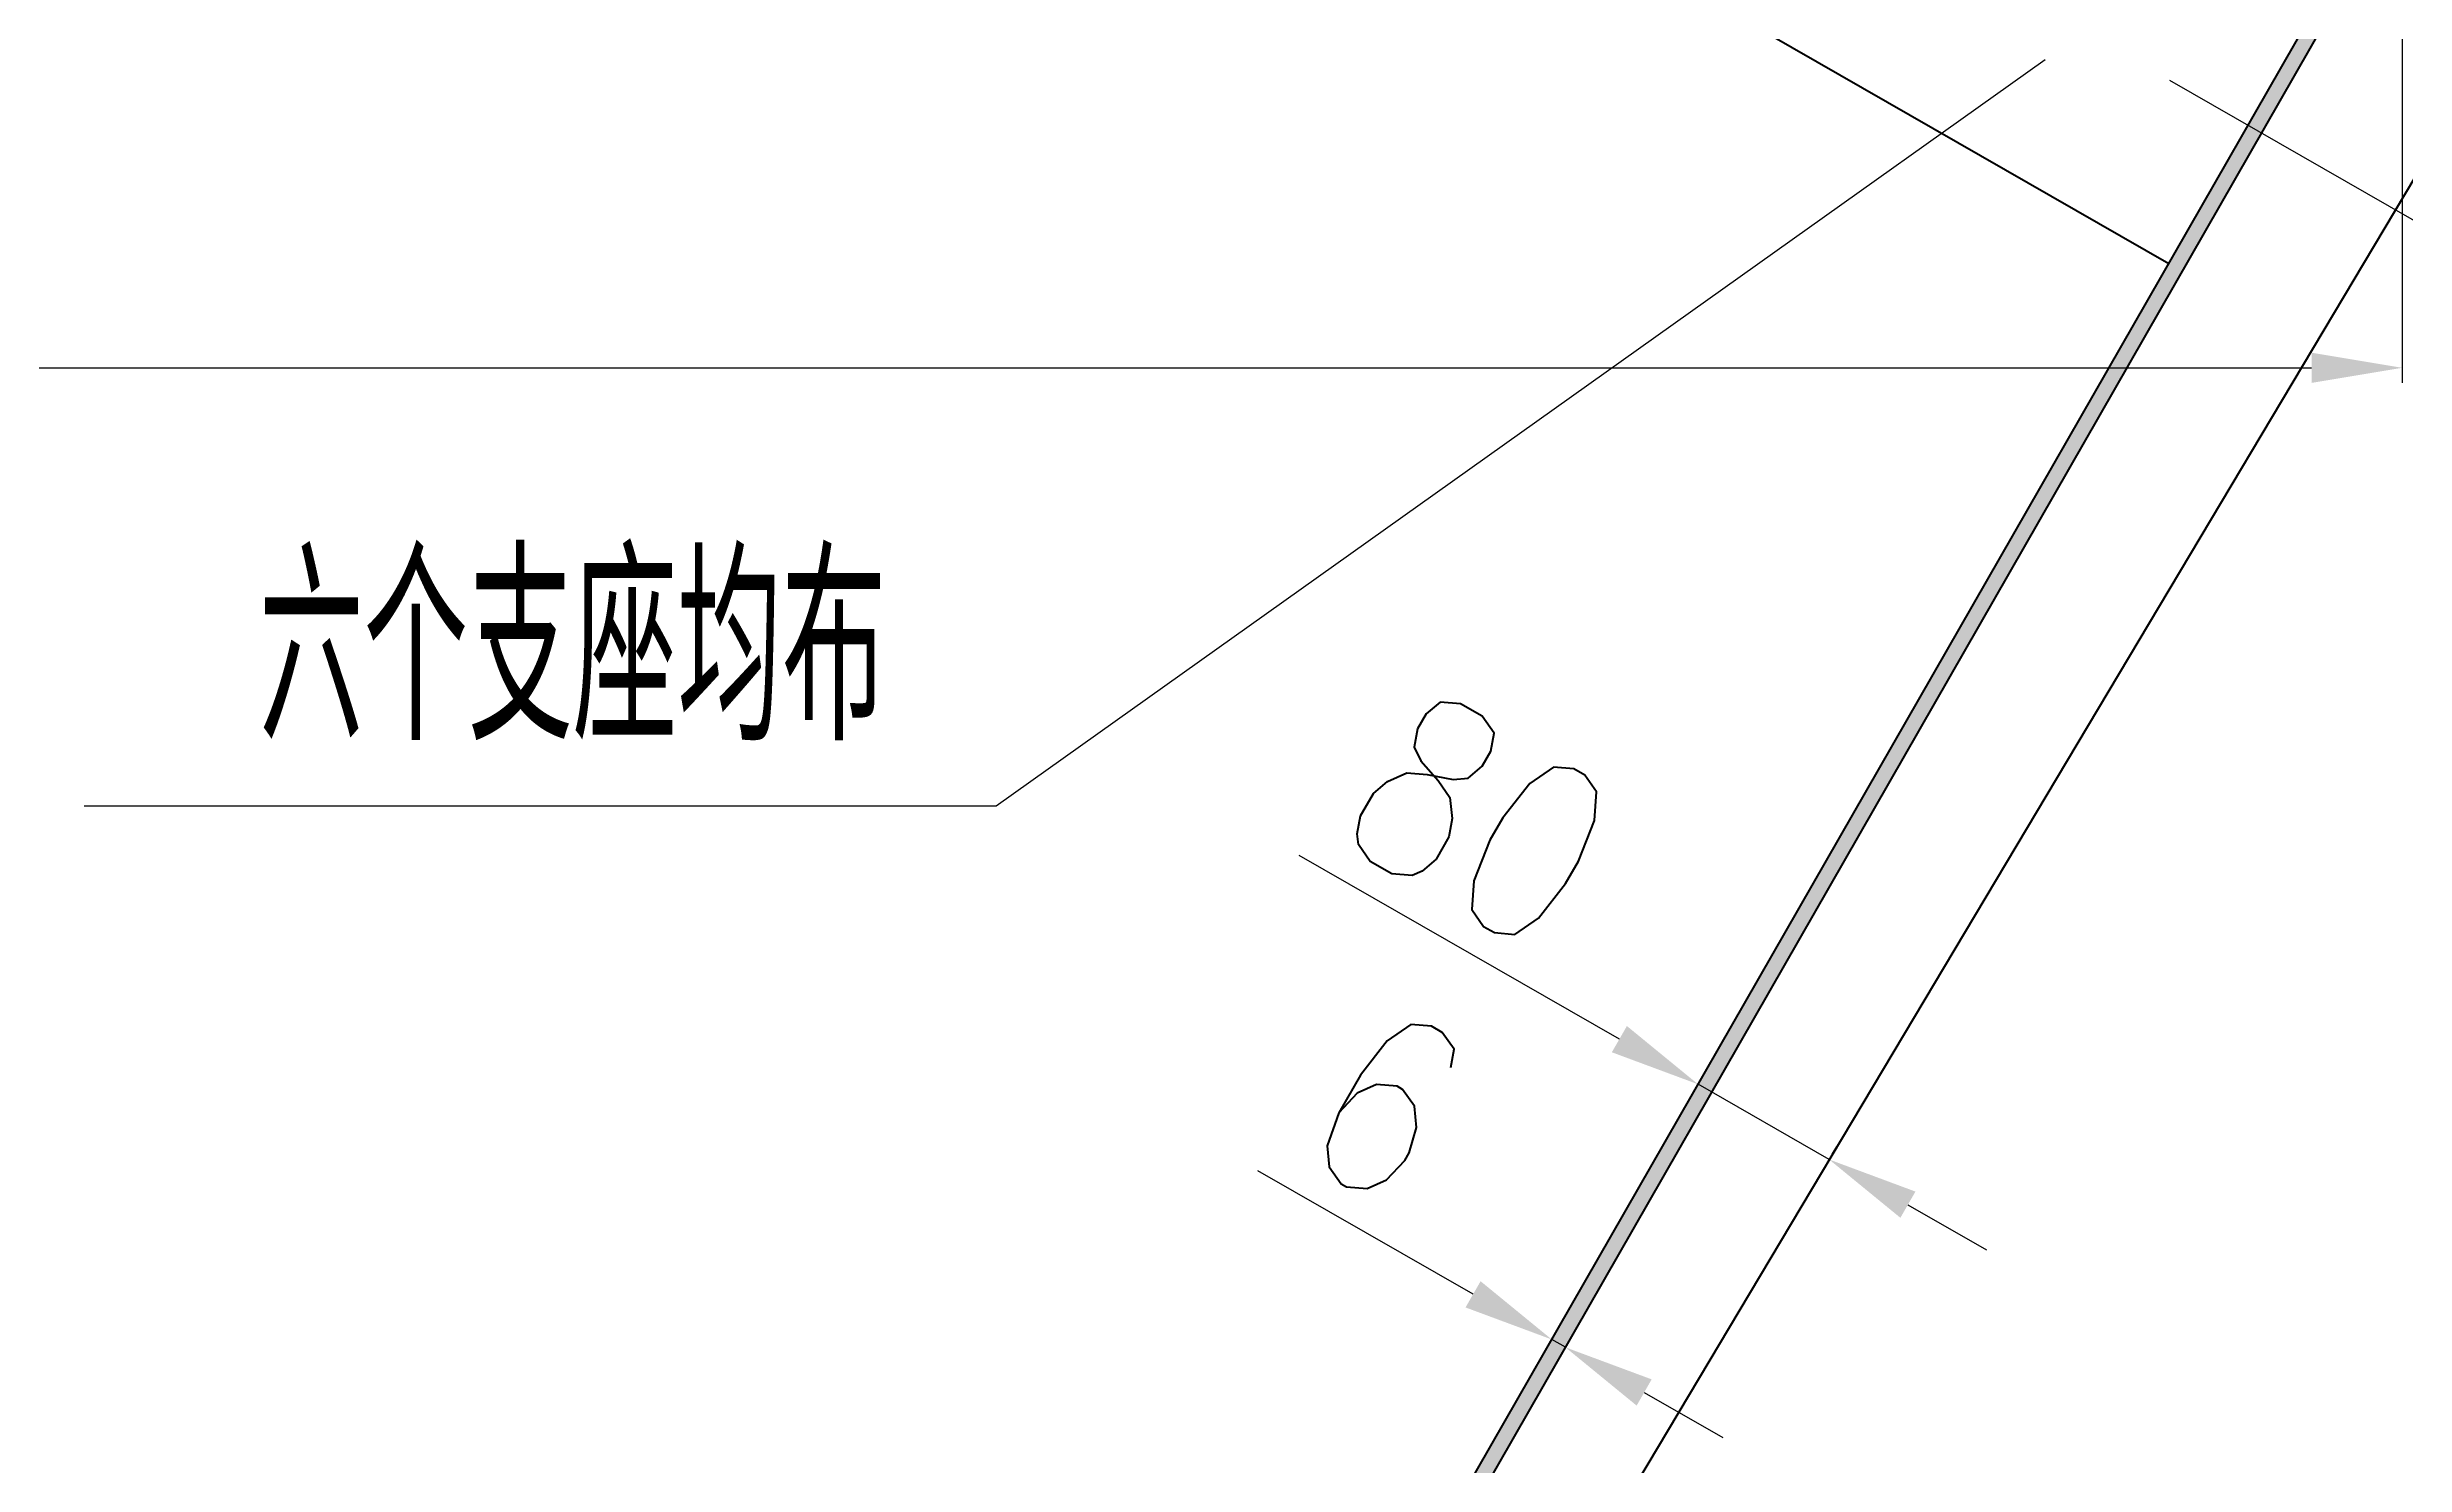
# Model space of a CAD drawing. Header units: millimetres. Extents: x -5045 to 12730, y -27160 to 3914.
# Drawn here: x 1384 to 2164, y -21106 to -20637 of the extents above; entities that cross this region are included whole.
import ezdxf

# ---------------------------------------------------------------- set-up
doc = ezdxf.new("R2010")
doc.units = ezdxf.units.MM
doc.layers.add('细实线', color=3, linetype='Continuous')
doc.layers.add('轮廓线', color=6, linetype='Continuous', lineweight=50)
doc.styles.get("Standard").update_dxf_attribs({"font": 'txt.shx', "width": 0.8, "height": 60, "bigfont": 'gbcbig.shx'})
doc.dimstyles.new('ISO-25', dxfattribs={"dimtxt": 2.5, "dimasz": 30, "dimexe": 5, "dimexo": 2, "dimgap": 10, "dimtad": 1, "dimdsep": 46, "dimtxsty": 'Standard', "dimcen": 2.5, "dimadec": 0, "dimazin": 0, "dimtfac": 1, "dimtmove": 0, "dimatfit": 3, "dimfxl": 0, "dimarcsym": 0})

# ---------------------------------------------------------------- blocks, each defined once
blk = doc.blocks.new('*D18')
at = {"layer": 'Defpoints', "color": 0}
for p in [(1596.16, -19757.98), (4294.31, -19757.98), (1596.16, -21338.48)]:
    blk.add_point(p, dxfattribs=at)
at = {"layer": '细实线', "color": 0, "lineweight": -2}
for p, q in [((1598.16, -19757.98), (4299.31, -19757.98)), ((4294.31, -21308.48), (4294.31, -19787.98)), ((1598.16, -21338.48), (4299.31, -21338.48))]:
    blk.add_line(p, q, dxfattribs=at)
at = {"layer": '细实线', "color": 0}
for points in [[(4289.31, -19787.98), (4299.31, -19787.98), (4294.31, -19757.98)], [(4289.31, -21308.48), (4299.31, -21308.48), (4294.31, -21338.48)]]:
    blk.add_solid(points, dxfattribs=at)
at = {"layer": '细实线', "color": 0, "insert": (4254.31, -20548.23), "char_height": 60, "attachment_point": 5, "rotation": 90}
blk.add_mtext('1580.5', dxfattribs=at)
blk = doc.blocks.new('*D21')
at = {"layer": 'Defpoints', "color": 0}
for p in [(1208.27, 944.52), (1208.27, -25361.88), (4716.64, -25361.88)]:
    blk.add_point(p, dxfattribs=at)
at = {"layer": '细实线', "color": 0, "lineweight": -2}
for p, q in [((1210.27, 944.52), (4721.64, 944.52)), ((4716.64, 914.52), (4716.64, -25331.88)), ((1210.27, -25361.88), (4721.64, -25361.88))]:
    blk.add_line(p, q, dxfattribs=at)
at = {"layer": '细实线', "color": 0}
for points in [[(4711.64, 914.52), (4721.64, 914.52), (4716.64, 944.52)], [(4711.64, -25331.88), (4721.64, -25331.88), (4716.64, -25361.88)]]:
    blk.add_solid(points, dxfattribs=at)
at = {"layer": '细实线', "color": 0, "insert": (4674.65, -12208.68), "char_height": 60, "attachment_point": 5, "rotation": 90}
blk.add_mtext('(约26321）', dxfattribs=at)
blk = doc.blocks.new('*D46')
at = {"layer": 'Defpoints', "color": 0}
for p in [(-289.23, -20573.98), (2162.72, -20573.98), (2162.72, -20743.07)]:
    blk.add_point(p, dxfattribs=at)
at = {"layer": '细实线', "color": 0, "lineweight": -2}
for p, q in [((-289.23, -20575.98), (-289.23, -20748.07)), ((2162.72, -20575.98), (2162.72, -20748.07)), ((-259.23, -20743.07), (2132.72, -20743.07))]:
    blk.add_line(p, q, dxfattribs=at)
at = {"layer": '细实线', "color": 0}
for points in [[(-259.23, -20738.07), (-259.23, -20748.07), (-289.23, -20743.07)], [(2132.72, -20738.07), (2132.72, -20748.07), (2162.72, -20743.07)]]:
    blk.add_solid(points, dxfattribs=at)
at = {"layer": '细实线', "color": 0, "insert": (936.75, -20703.07), "char_height": 60, "attachment_point": 5}
blk.add_mtext('%%C2400', dxfattribs=at)
blk = doc.blocks.new('*D47')
at = {"layer": 'Defpoints', "color": 0}
for p in [(1929.92, -20979.88), (1929.92, -20979.88), (1973.26, -21004.74)]:
    blk.add_point(p, dxfattribs=at)
at = {"layer": '细实线', "color": 0, "lineweight": -2}
for p, q in [((1903.9, -20964.96), (1798.07, -20904.26)), ((1973.26, -21004.74), (1929.92, -20979.88)), ((1930.91, -20978.15), (1932.41, -20975.54)), ((1974.26, -21003.01), (1975.75, -21000.4)), ((1999.29, -21019.67), (2025.31, -21034.59))]:
    blk.add_line(p, q, dxfattribs=at)
at = {"layer": '细实线', "color": 0}
for points in [[(1906.38, -20960.62), (1901.41, -20969.29), (1929.92, -20979.88)], [(2001.77, -21015.33), (1996.8, -21024), (1973.26, -21004.74)]]:
    blk.add_solid(points, dxfattribs=at)
at = {"layer": '细实线', "color": 0, "insert": (1857.87, -20892.45), "char_height": 60, "attachment_point": 5, "rotation": 330.16356}
blk.add_mtext('80', dxfattribs=at)
blk = doc.blocks.new('*D48')
at = {"layer": 'Defpoints', "color": 0}
for p in [(1893.19, -21043.92), (1897.7, -21046.51), (1881.55, -21064.22)]:
    blk.add_point(p, dxfattribs=at)
at = {"layer": '细实线', "color": 0, "lineweight": -2}
for p, q in [((1855.52, -21049.29), (1784.39, -21008.5)), ((1892.19, -21045.66), (1879.06, -21068.56)), ((1896.71, -21048.25), (1883.57, -21071.15)), ((1886.06, -21066.81), (1881.55, -21064.22)), ((1912.09, -21081.73), (1938.11, -21096.66))]:
    blk.add_line(p, q, dxfattribs=at)
at = {"layer": '细实线', "color": 0}
for points in [[(1858.01, -21044.96), (1853.04, -21053.63), (1881.55, -21064.22)], [(1914.57, -21077.4), (1909.6, -21086.07), (1886.06, -21066.81)]]:
    blk.add_solid(points, dxfattribs=at)
at = {"layer": '细实线', "color": 0, "insert": (1826.85, -20986.73), "char_height": 60, "attachment_point": 5, "rotation": 330.16356}
blk.add_mtext('6', dxfattribs=at)

msp = doc.modelspace()

# ---------------------------------------------------------------- hatches: boundary and pattern name
at = {"layer": '细实线'}
msp.add_hatch(color=7, dxfattribs=at).paths.add_polyline_path([(2306.763, -20333.305), (2302.211, -20330.781), (1724.246, -21338.478), (1730.246, -21338.478)])

# ---------------------------------------------------------------- linework, layer by layer
at = {"layer": '细实线', "color": 7}
for p, q in [((2044.61, -20641.315), (1697.847, -20888.005)), ((2085.764, -20648.042), (5793.747, -22774.604)), ((1697.847, -20888.005), (1396.381, -20888.005))]:
    msp.add_line(p, q, dxfattribs=at)
at = {"layer": '轮廓线', "color": 7}
for p, q in [((1724.246, -21338.478), (2345.592, -20255.144)), ((1730.246, -21338.478), (2306.763, -20333.305)), ((2338.988, -20391.45), (1782.898, -21323.97)), ((1953.476, -20632.875), (2085.511, -20708.603))]:
    msp.add_line(p, q, dxfattribs=at)

# ---------------------------------------------------------------- texts
at = {"layer": '细实线', "color": 7, "width": 0.8}
msp.add_text('六个支座均布', height=60, dxfattribs=at).set_placement((1454.175, -20866.146))

# ---------------------------------------------------------------- dimensions: what is measured, and where the dimension line sits
at = {"layer": '细实线', "color": 7}
dim = msp.add_linear_dim(base=(4716.639, -25361.878), p1=(1208.273, 944.52), p2=(1208.273, -25361.878), angle=90, text='(约26321）', dimstyle='ISO-25', dxfattribs=at)
dim.commit()
dim.dimension.update_dxf_attribs({"geometry": '*D21', "text_midpoint": (4674.654, -12208.679)})
dim = msp.add_linear_dim(base=(4294.309, -19757.978), p1=(1596.162, -21338.478), p2=(1596.162, -19757.978), angle=90, dimstyle='ISO-25', dxfattribs=at)
dim.commit()
dim.dimension.update_dxf_attribs({"geometry": '*D18', "text_midpoint": (4254.309, -20548.228)})
dim = msp.add_linear_dim(base=(2162.724, -20743.074), p1=(-289.233, -20573.98), p2=(2162.724, -20573.98), text='%%C2400', dimstyle='ISO-25', dxfattribs=at)
dim.commit()
dim.dimension.update_dxf_attribs({"geometry": '*D46', "text_midpoint": (936.746, -20703.074)})
for p1, p2, distance, text, picture, middle in [((1973.263, -21004.741), (1929.919, -20979.881), 0, '80', '*D47', (1857.871, -20892.446)), ((1897.702, -21046.514), (1893.187, -21043.925), 23.395, '6', '*D48', (1826.848, -20986.734))]:
    dim = msp.add_aligned_dim(p1=p1, p2=p2, distance=distance, text=text, dimstyle='ISO-25', dxfattribs=at)
    dim.commit()
    dim.dimension.update_dxf_attribs({"geometry": picture, "text_midpoint": middle})

doc.saveas('drawing.dxf')
